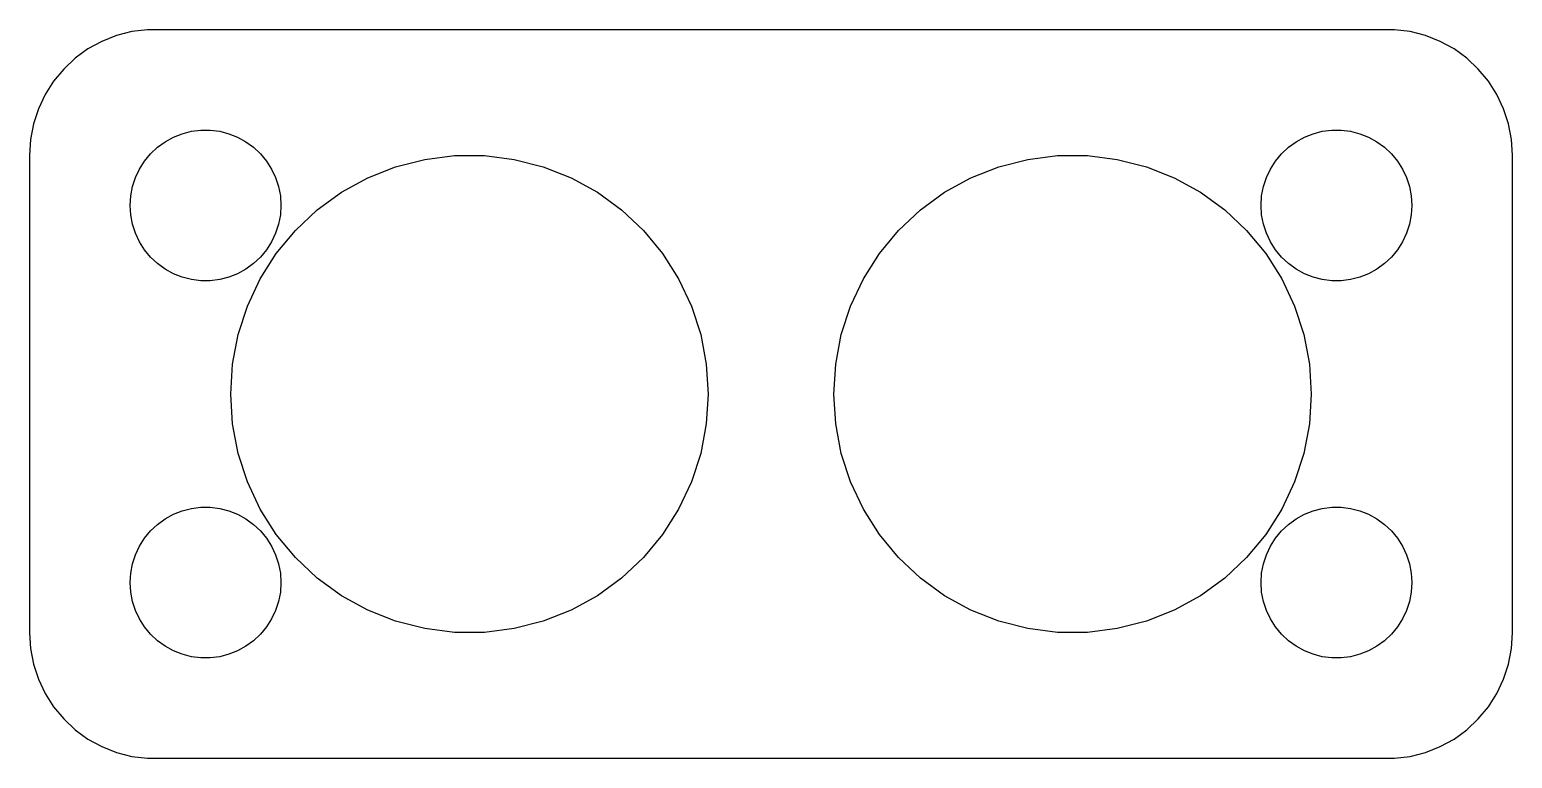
# Model space of a CAD drawing. Header units: metres. Extents: x -29.5 to 29.5, y 24.5 to 53.5.
import ezdxf

# ---------------------------------------------------------------- set-up
doc = ezdxf.new("R2010")
doc.units = ezdxf.units.M

msp = doc.modelspace()

# ---------------------------------------------------------------- linework, layer by layer
for p, q in [((-26.0451, 53.2553), (-26.6289, 53.0241)), ((-25.4369, 53.4114), (-26.0451, 53.2553)), ((-24.8139, 53.4901), (-25.4369, 53.4114)), ((24.8139, 53.4901), (-24.8139, 53.4901)), ((25.4369, 53.4114), (24.8139, 53.4901)), ((26.0451, 53.2553), (25.4369, 53.4114)), ((26.6289, 53.0241), (26.0451, 53.2553)), ((-27.1791, 52.7216), (-27.6871, 52.3526)), ((-26.6289, 53.0241), (-27.1791, 52.7216)), ((27.1791, 52.7216), (26.6289, 53.0241)), ((27.6871, 52.3526), (27.1791, 52.7216)), ((-28.1448, 51.9227), (-28.5451, 51.4389)), ((-27.6871, 52.3526), (-28.1448, 51.9227)), ((28.1448, 51.9227), (27.6871, 52.3526)), ((28.5451, 51.4389), (28.1448, 51.9227)), ((-28.5451, 51.4389), (-28.8815, 50.9088)), ((28.8815, 50.9088), (28.5451, 51.4389)), ((-28.8815, 50.9088), (-29.1489, 50.3406)), ((29.1489, 50.3406), (28.8815, 50.9088)), ((-29.1489, 50.3406), (-29.3429, 49.7434)), ((29.3429, 49.7434), (29.1489, 50.3406)), ((-29.3429, 49.7434), (-29.4606, 49.1267)), ((29.4606, 49.1267), (29.3429, 49.7434)), ((-29.4606, 49.1267), (-29.5, 48.5)), ((-24.4123, 48.8115), (-24.1075, 49.033)), ((-24.1075, 49.033), (-23.7773, 49.2145)), ((-23.7773, 49.2145), (-23.427, 49.3532)), ((-23.427, 49.3532), (-23.0621, 49.4469)), ((-23.0621, 49.4469), (-22.6884, 49.4941)), ((-22.6884, 49.4941), (-22.3116, 49.4941)), ((-22.3116, 49.4941), (-21.9379, 49.4469)), ((-21.9379, 49.4469), (-21.5729, 49.3532)), ((-21.5729, 49.3532), (-21.2227, 49.2145)), ((-21.2227, 49.2145), (-20.8925, 49.033)), ((-20.8925, 49.033), (-20.5877, 48.8115)), ((20.5877, 48.8115), (20.8925, 49.033)), ((20.8925, 49.033), (21.2227, 49.2145)), ((21.2227, 49.2145), (21.5729, 49.3532)), ((21.5729, 49.3532), (21.9379, 49.4469)), ((21.9379, 49.4469), (22.3116, 49.4941)), ((22.3116, 49.4941), (22.6884, 49.4941)), ((22.6884, 49.4941), (23.0621, 49.4469)), ((23.0621, 49.4469), (23.427, 49.3532)), ((23.427, 49.3532), (23.7773, 49.2145)), ((23.7773, 49.2145), (24.1075, 49.033)), ((24.1075, 49.033), (24.4123, 48.8115)), ((29.5, 48.5), (29.4606, 49.1267)), ((-29.5, 48.5), (-29.5, 29.5)), ((-24.927, 48.2634), (-24.6869, 48.5536)), ((-24.6869, 48.5536), (-24.4123, 48.8115)), ((-20.5877, 48.8115), (-20.3131, 48.5536)), ((-20.3131, 48.5536), (-20.0729, 48.2634)), ((-13.7801, 48.3317), (-12.5965, 48.4812)), ((-12.5965, 48.4812), (-11.4035, 48.4812)), ((-11.4035, 48.4812), (-10.2199, 48.3317)), ((10.2199, 48.3317), (11.4035, 48.4812)), ((11.4035, 48.4812), (12.5965, 48.4812)), ((12.5965, 48.4812), (13.7801, 48.3317)), ((20.0729, 48.2634), (20.3131, 48.5536)), ((20.3131, 48.5536), (20.5877, 48.8115)), ((24.4123, 48.8115), (24.6869, 48.5536)), ((24.6869, 48.5536), (24.927, 48.2634)), ((29.5, 29.5), (29.5, 48.5)), ((-25.2893, 47.6044), (-25.1289, 47.9453)), ((-25.1289, 47.9453), (-24.927, 48.2634)), ((-20.0729, 48.2634), (-19.8711, 47.9453)), ((-19.8711, 47.9453), (-19.7107, 47.6044)), ((-16.0449, 47.5959), (-14.9357, 48.035)), ((-14.9357, 48.035), (-13.7801, 48.3317)), ((-10.2199, 48.3317), (-9.06433, 48.035)), ((-9.06433, 48.035), (-7.95509, 47.5959)), ((7.95509, 47.5959), (9.06433, 48.035)), ((9.06433, 48.035), (10.2199, 48.3317)), ((13.7801, 48.3317), (14.9357, 48.035)), ((14.9357, 48.035), (16.0449, 47.5959)), ((19.7107, 47.6044), (19.8711, 47.9453)), ((19.8711, 47.9453), (20.0729, 48.2634)), ((24.927, 48.2634), (25.1289, 47.9453)), ((25.1289, 47.9453), (25.2893, 47.6044)), ((-25.4763, 46.876), (-25.4057, 47.2461)), ((-25.4057, 47.2461), (-25.2893, 47.6044)), ((-19.7107, 47.6044), (-19.5942, 47.2461)), ((-19.5942, 47.2461), (-19.5237, 46.876)), ((-17.0903, 47.0211), (-16.0449, 47.5959)), ((-7.95509, 47.5959), (-6.90964, 47.0211)), ((6.90964, 47.0211), (7.95509, 47.5959)), ((16.0449, 47.5959), (17.0903, 47.0211)), ((19.5237, 46.876), (19.5942, 47.2461)), ((19.5942, 47.2461), (19.7107, 47.6044)), ((25.2893, 47.6044), (25.4057, 47.2461)), ((25.4057, 47.2461), (25.4763, 46.876)), ((-25.5, 46.5), (-25.4763, 46.876)), ((-19.5237, 46.876), (-19.5, 46.5)), ((-18.0555, 46.3199), (-17.0903, 47.0211)), ((-6.90964, 47.0211), (-5.94446, 46.3199)), ((5.94446, 46.3199), (6.90964, 47.0211)), ((17.0903, 47.0211), (18.0555, 46.3199)), ((19.5, 46.5), (19.5237, 46.876)), ((25.4763, 46.876), (25.5, 46.5)), ((-25.4763, 46.124), (-25.5, 46.5)), ((-25.4057, 45.7539), (-25.4763, 46.124)), ((-19.5237, 46.124), (-19.5942, 45.7539)), ((-19.5, 46.5), (-19.5237, 46.124)), ((-18.9252, 45.5032), (-18.0555, 46.3199)), ((-5.94446, 46.3199), (-5.07478, 45.5032)), ((5.07478, 45.5032), (5.94446, 46.3199)), ((18.0555, 46.3199), (18.9252, 45.5032)), ((19.5237, 46.124), (19.5, 46.5)), ((19.5942, 45.7539), (19.5237, 46.124)), ((25.4763, 46.124), (25.4057, 45.7539)), ((25.5, 46.5), (25.4763, 46.124)), ((-25.2893, 45.3956), (-25.4057, 45.7539)), ((-19.5942, 45.7539), (-19.7107, 45.3956)), ((-19.6857, 44.584), (-18.9252, 45.5032)), ((-5.07478, 45.5032), (-4.31433, 44.584)), ((4.31433, 44.584), (5.07478, 45.5032)), ((18.9252, 45.5032), (19.6857, 44.584)), ((19.7107, 45.3956), (19.5942, 45.7539)), ((25.4057, 45.7539), (25.2893, 45.3956)), ((-25.1289, 45.0547), (-25.2893, 45.3956)), ((-24.927, 44.7366), (-25.1289, 45.0547)), ((-19.8711, 45.0547), (-20.0729, 44.7366)), ((-19.7107, 45.3956), (-19.8711, 45.0547)), ((19.8711, 45.0547), (19.7107, 45.3956)), ((20.0729, 44.7366), (19.8711, 45.0547)), ((25.1289, 45.0547), (24.927, 44.7366)), ((25.2893, 45.3956), (25.1289, 45.0547)), ((-24.6869, 44.4464), (-24.927, 44.7366)), ((-24.4123, 44.1884), (-24.6869, 44.4464)), ((-20.3131, 44.4464), (-20.5877, 44.1884)), ((-20.3249, 43.5766), (-19.6857, 44.584)), ((-20.0729, 44.7366), (-20.3131, 44.4464)), ((-4.31433, 44.584), (-3.67508, 43.5766)), ((3.67508, 43.5766), (4.31433, 44.584)), ((19.6857, 44.584), (20.3249, 43.5766)), ((20.3131, 44.4464), (20.0729, 44.7366)), ((20.5877, 44.1884), (20.3131, 44.4464)), ((24.6869, 44.4464), (24.4123, 44.1884)), ((24.927, 44.7366), (24.6869, 44.4464)), ((-24.1075, 43.967), (-24.4123, 44.1884)), ((-23.7773, 43.7855), (-24.1075, 43.967)), ((-23.427, 43.6468), (-23.7773, 43.7855)), ((-21.2227, 43.7855), (-21.5729, 43.6468)), ((-20.8925, 43.967), (-21.2227, 43.7855)), ((-20.5877, 44.1884), (-20.8925, 43.967)), ((20.8925, 43.967), (20.5877, 44.1884)), ((21.2227, 43.7855), (20.8925, 43.967)), ((21.5729, 43.6468), (21.2227, 43.7855)), ((23.7773, 43.7855), (23.427, 43.6468)), ((24.1075, 43.967), (23.7773, 43.7855)), ((24.4123, 44.1884), (24.1075, 43.967)), ((-23.0621, 43.5531), (-23.427, 43.6468)), ((-22.6884, 43.5059), (-23.0621, 43.5531)), ((-22.3116, 43.5059), (-22.6884, 43.5059)), ((-21.9379, 43.5531), (-22.3116, 43.5059)), ((-21.5729, 43.6468), (-21.9379, 43.5531)), ((-20.8329, 42.4972), (-20.3249, 43.5766)), ((-3.67508, 43.5766), (-3.16711, 42.4972)), ((3.16711, 42.4972), (3.67508, 43.5766)), ((20.3249, 43.5766), (20.8329, 42.4972)), ((21.9379, 43.5531), (21.5729, 43.6468)), ((22.3116, 43.5059), (21.9379, 43.5531)), ((22.6884, 43.5059), (22.3116, 43.5059)), ((23.0621, 43.5531), (22.6884, 43.5059)), ((23.427, 43.6468), (23.0621, 43.5531)), ((-21.2015, 41.3625), (-20.8329, 42.4972)), ((-3.16711, 42.4972), (-2.79845, 41.3625)), ((2.79845, 41.3625), (3.16711, 42.4972)), ((20.8329, 42.4972), (21.2015, 41.3625)), ((-21.4251, 40.1907), (-21.2015, 41.3625)), ((-2.79845, 41.3625), (-2.57491, 40.1907)), ((2.57491, 40.1907), (2.79845, 41.3625)), ((21.2015, 41.3625), (21.4251, 40.1907)), ((-21.5, 39), (-21.4251, 40.1907)), ((-2.57491, 40.1907), (-2.5, 39)), ((2.5, 39), (2.57491, 40.1907)), ((21.4251, 40.1907), (21.5, 39)), ((-21.4251, 37.8093), (-21.5, 39)), ((-2.5, 39), (-2.57491, 37.8093)), ((2.57491, 37.8093), (2.5, 39)), ((21.5, 39), (21.4251, 37.8093)), ((-21.2015, 36.6375), (-21.4251, 37.8093)), ((-2.57491, 37.8093), (-2.79845, 36.6375)), ((2.79845, 36.6375), (2.57491, 37.8093)), ((21.4251, 37.8093), (21.2015, 36.6375)), ((-20.8329, 35.5028), (-21.2015, 36.6375)), ((-2.79845, 36.6375), (-3.16711, 35.5028)), ((3.16711, 35.5028), (2.79845, 36.6375)), ((21.2015, 36.6375), (20.8329, 35.5028)), ((-20.3249, 34.4234), (-20.8329, 35.5028)), ((-3.16711, 35.5028), (-3.67508, 34.4234)), ((3.67508, 34.4234), (3.16711, 35.5028)), ((20.8329, 35.5028), (20.3249, 34.4234)), ((-23.7773, 34.2145), (-23.427, 34.3532)), ((-23.427, 34.3532), (-23.0621, 34.4469)), ((-23.0621, 34.4469), (-22.6884, 34.4941)), ((-22.6884, 34.4941), (-22.3116, 34.4941)), ((-22.3116, 34.4941), (-21.9379, 34.4469)), ((-21.9379, 34.4469), (-21.5729, 34.3532)), ((-21.5729, 34.3532), (-21.2227, 34.2145)), ((-19.6857, 33.416), (-20.3249, 34.4234)), ((-3.67508, 34.4234), (-4.31433, 33.416)), ((4.31433, 33.416), (3.67508, 34.4234)), ((20.3249, 34.4234), (19.6857, 33.416)), ((21.2227, 34.2145), (21.5729, 34.3532)), ((21.5729, 34.3532), (21.9379, 34.4469)), ((21.9379, 34.4469), (22.3116, 34.4941)), ((22.3116, 34.4941), (22.6884, 34.4941)), ((22.6884, 34.4941), (23.0621, 34.4469)), ((23.0621, 34.4469), (23.427, 34.3532)), ((23.427, 34.3532), (23.7773, 34.2145)), ((-24.6869, 33.5536), (-24.4123, 33.8116)), ((-24.4123, 33.8116), (-24.1075, 34.033)), ((-24.1075, 34.033), (-23.7773, 34.2145)), ((-21.2227, 34.2145), (-20.8925, 34.033)), ((-20.8925, 34.033), (-20.5877, 33.8116)), ((-20.5877, 33.8116), (-20.3131, 33.5536)), ((20.3131, 33.5536), (20.5877, 33.8116)), ((20.5877, 33.8116), (20.8925, 34.033)), ((20.8925, 34.033), (21.2227, 34.2145)), ((23.7773, 34.2145), (24.1075, 34.033)), ((24.1075, 34.033), (24.4123, 33.8116)), ((24.4123, 33.8116), (24.6869, 33.5536)), ((-25.1289, 32.9453), (-24.927, 33.2634)), ((-24.927, 33.2634), (-24.6869, 33.5536)), ((-20.3131, 33.5536), (-20.0729, 33.2634)), ((-20.0729, 33.2634), (-19.8711, 32.9453)), ((-18.9252, 32.4968), (-19.6857, 33.416)), ((-4.31433, 33.416), (-5.07478, 32.4968)), ((5.07478, 32.4968), (4.31433, 33.416)), ((19.6857, 33.416), (18.9252, 32.4968)), ((19.8711, 32.9453), (20.0729, 33.2634)), ((20.0729, 33.2634), (20.3131, 33.5536)), ((24.6869, 33.5536), (24.927, 33.2634)), ((24.927, 33.2634), (25.1289, 32.9453)), ((-25.4057, 32.2461), (-25.2893, 32.6044)), ((-25.2893, 32.6044), (-25.1289, 32.9453)), ((-19.8711, 32.9453), (-19.7107, 32.6044)), ((-19.7107, 32.6044), (-19.5942, 32.2461)), ((-18.0555, 31.6801), (-18.9252, 32.4968)), ((-5.07478, 32.4968), (-5.94446, 31.6801)), ((5.94446, 31.6801), (5.07478, 32.4968)), ((18.9252, 32.4968), (18.0555, 31.6801)), ((19.5942, 32.2461), (19.7107, 32.6044)), ((19.7107, 32.6044), (19.8711, 32.9453)), ((25.1289, 32.9453), (25.2893, 32.6044)), ((25.2893, 32.6044), (25.4057, 32.2461)), ((-25.5, 31.5), (-25.4763, 31.876)), ((-25.4763, 31.876), (-25.4057, 32.2461)), ((-19.5942, 32.2461), (-19.5237, 31.876)), ((-19.5237, 31.876), (-19.5, 31.5)), ((19.5, 31.5), (19.5237, 31.876)), ((19.5237, 31.876), (19.5942, 32.2461)), ((25.4057, 32.2461), (25.4763, 31.876)), ((25.4763, 31.876), (25.5, 31.5)), ((-25.4763, 31.124), (-25.5, 31.5)), ((-19.5, 31.5), (-19.5237, 31.124)), ((-17.0903, 30.9789), (-18.0555, 31.6801)), ((-5.94446, 31.6801), (-6.90964, 30.9789)), ((6.90964, 30.9789), (5.94446, 31.6801)), ((18.0555, 31.6801), (17.0903, 30.9789)), ((19.5237, 31.124), (19.5, 31.5)), ((25.5, 31.5), (25.4763, 31.124)), ((-25.4057, 30.7539), (-25.4763, 31.124)), ((-25.2893, 30.3956), (-25.4057, 30.7539)), ((-19.5942, 30.7539), (-19.7107, 30.3956)), ((-19.5237, 31.124), (-19.5942, 30.7539)), ((-16.0449, 30.4041), (-17.0903, 30.9789)), ((-6.90964, 30.9789), (-7.95509, 30.4041)), ((7.95509, 30.4041), (6.90964, 30.9789)), ((17.0903, 30.9789), (16.0449, 30.4041)), ((19.5942, 30.7539), (19.5237, 31.124)), ((19.7107, 30.3956), (19.5942, 30.7539)), ((25.4057, 30.7539), (25.2893, 30.3956)), ((25.4763, 31.124), (25.4057, 30.7539)), ((-25.1289, 30.0547), (-25.2893, 30.3956)), ((-19.7107, 30.3956), (-19.8711, 30.0547)), ((-14.9357, 29.965), (-16.0449, 30.4041)), ((-7.95509, 30.4041), (-9.06433, 29.965)), ((9.06433, 29.965), (7.95509, 30.4041)), ((16.0449, 30.4041), (14.9357, 29.965)), ((19.8711, 30.0547), (19.7107, 30.3956)), ((25.2893, 30.3956), (25.1289, 30.0547)), ((-29.5, 29.5), (-29.4606, 28.8733)), ((-24.927, 29.7366), (-25.1289, 30.0547)), ((-24.6869, 29.4464), (-24.927, 29.7366)), ((-20.0729, 29.7366), (-20.3131, 29.4464)), ((-19.8711, 30.0547), (-20.0729, 29.7366)), ((-13.7801, 29.6683), (-14.9357, 29.965)), ((-12.5965, 29.5188), (-13.7801, 29.6683)), ((-11.4035, 29.5188), (-12.5965, 29.5188)), ((-10.2199, 29.6683), (-11.4035, 29.5188)), ((-9.06433, 29.965), (-10.2199, 29.6683)), ((10.2199, 29.6683), (9.06433, 29.965)), ((11.4035, 29.5188), (10.2199, 29.6683)), ((12.5965, 29.5188), (11.4035, 29.5188)), ((13.7801, 29.6683), (12.5965, 29.5188)), ((14.9357, 29.965), (13.7801, 29.6683)), ((20.0729, 29.7366), (19.8711, 30.0547)), ((20.3131, 29.4464), (20.0729, 29.7366)), ((24.927, 29.7366), (24.6869, 29.4464)), ((25.1289, 30.0547), (24.927, 29.7366)), ((29.4606, 28.8733), (29.5, 29.5)), ((-24.4123, 29.1885), (-24.6869, 29.4464)), ((-24.1075, 28.967), (-24.4123, 29.1885)), ((-23.7773, 28.7855), (-24.1075, 28.967)), ((-20.8925, 28.967), (-21.2227, 28.7855)), ((-20.5877, 29.1885), (-20.8925, 28.967)), ((-20.3131, 29.4464), (-20.5877, 29.1885)), ((20.5877, 29.1885), (20.3131, 29.4464)), ((20.8925, 28.967), (20.5877, 29.1885)), ((21.2227, 28.7855), (20.8925, 28.967)), ((24.1075, 28.967), (23.7773, 28.7855)), ((24.4123, 29.1885), (24.1075, 28.967)), ((24.6869, 29.4464), (24.4123, 29.1885)), ((-29.4606, 28.8733), (-29.3429, 28.2566)), ((-23.427, 28.6468), (-23.7773, 28.7855)), ((-23.0621, 28.5531), (-23.427, 28.6468)), ((-22.6884, 28.5059), (-23.0621, 28.5531)), ((-22.3116, 28.5059), (-22.6884, 28.5059)), ((-21.9379, 28.5531), (-22.3116, 28.5059)), ((-21.5729, 28.6468), (-21.9379, 28.5531)), ((-21.2227, 28.7855), (-21.5729, 28.6468)), ((21.5729, 28.6468), (21.2227, 28.7855)), ((21.9379, 28.5531), (21.5729, 28.6468)), ((22.3116, 28.5059), (21.9379, 28.5531)), ((22.6884, 28.5059), (22.3116, 28.5059)), ((23.0621, 28.5531), (22.6884, 28.5059)), ((23.427, 28.6468), (23.0621, 28.5531)), ((23.7773, 28.7855), (23.427, 28.6468)), ((29.3429, 28.2566), (29.4606, 28.8733)), ((-29.3429, 28.2566), (-29.1489, 27.6594)), ((29.1489, 27.6594), (29.3429, 28.2566)), ((-29.1489, 27.6594), (-28.8815, 27.0912)), ((28.8815, 27.0912), (29.1489, 27.6594)), ((-28.8815, 27.0912), (-28.5451, 26.5611)), ((-28.5451, 26.5611), (-28.1448, 26.0773)), ((28.1448, 26.0773), (28.5451, 26.5611)), ((28.5451, 26.5611), (28.8815, 27.0912)), ((-28.1448, 26.0773), (-27.6871, 25.6474)), ((27.6871, 25.6474), (28.1448, 26.0773)), ((-27.6871, 25.6474), (-27.1791, 25.2784)), ((27.1791, 25.2784), (27.6871, 25.6474)), ((-27.1791, 25.2784), (-26.6289, 24.9759)), ((-26.6289, 24.9759), (-26.0451, 24.7447)), ((26.0451, 24.7447), (26.6289, 24.9759)), ((26.6289, 24.9759), (27.1791, 25.2784)), ((-26.0451, 24.7447), (-25.4369, 24.5886)), ((-25.4369, 24.5886), (-24.8139, 24.5099)), ((-24.8139, 24.5099), (24.8139, 24.5099)), ((24.8139, 24.5099), (25.4369, 24.5886)), ((25.4369, 24.5886), (26.0451, 24.7447))]:
    msp.add_line(p, q)

doc.saveas('drawing.dxf')
